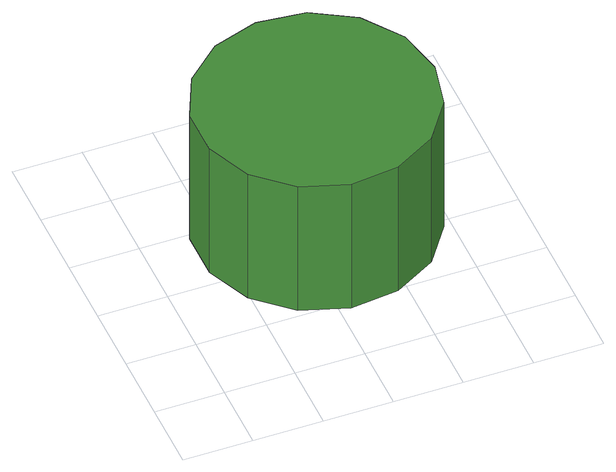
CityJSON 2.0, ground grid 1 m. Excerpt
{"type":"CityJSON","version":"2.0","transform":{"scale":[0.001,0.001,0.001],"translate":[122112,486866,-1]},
"CityObjects":{
"tree1":{"type":"SolitaryVegetationObject","attributes":{"function":"something"},"geometry":[{"type":"MultiSurface","lod":"1","boundaries":[[[0,1,2,3,4,5,6,7,8,9,10,11,12,13,14]],[[15,16,17,18,19,20,21,22,23,24,25,26,27,28,29]],[[0,29,28,1]],[[1,28,27,2]],[[2,27,26,3]],[[3,26,25,4]],[[4,25,24,5]],[[5,24,23,6]],[[6,23,22,7]],[[7,22,21,8]],[[8,21,20,9]],[[9,20,19,10]],[[10,19,18,11]],[[11,18,17,12]],[[12,17,16,13]],[[13,16,15,14]],[[14,15,29,0]]]}]}
},
"vertices":[
[4037,2574,3150],[3890,3263,3150],[3476,3833,3150],[2866,4186,3150],[2165,4259,3150],[1495,4042,3150],[971,3570,3150],[684,2926,3150],[684,2222,3150],[971,1578,3150],[1495,1106,3150],[2165,888,3150],[2866,962,3150],[3476,1314,3150],[3890,1885,3150],[3890,1885,914],[3476,1314,914],[2866,962,914],[2165,888,914],[1495,1106,914],[971,1578,914],[684,2222,914],[684,2926,914],[971,3570,914],[1495,4042,914],[2165,4259,914],[2866,4186,914],[3476,3833,914],[3890,3263,914],[4037,2574,914]
]}
